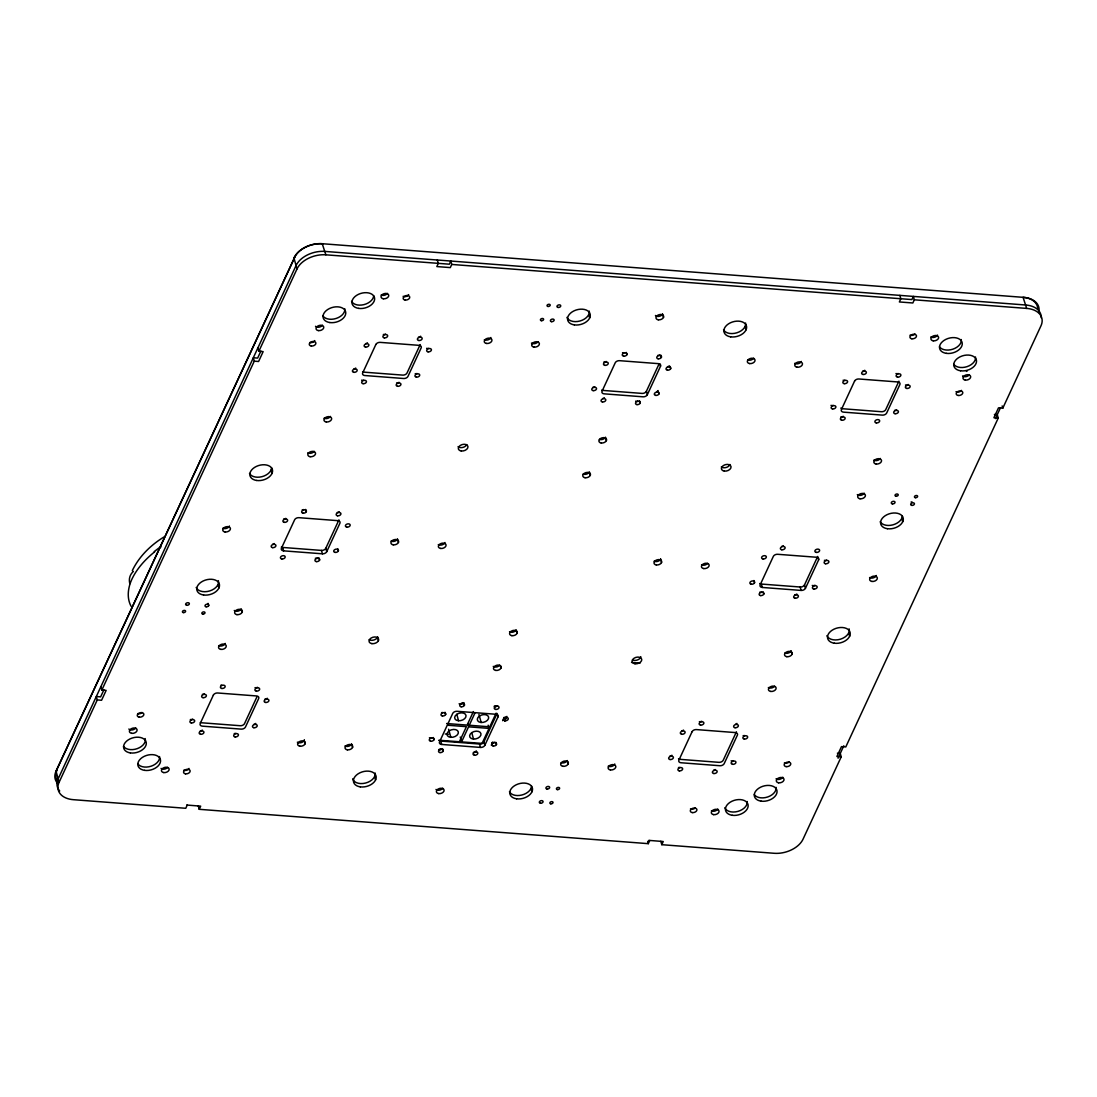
<?xml version="1.0" encoding="UTF-8"?>
<svg xmlns="http://www.w3.org/2000/svg" width="1097" height="1097" viewBox="0 0 1097 1097"><rect width="100%" height="100%" fill="white"/><g stroke="black" fill="none" stroke-linecap="round" stroke-linejoin="round"><path stroke-width="1.5" d="M57.579 783.313A23.256 15.166 -15.5 0 1 56.043 771.205L294.778 257.151A22.091 14.412 -15.5 0 1 322.216 243.712L1023.638 297.369A23.256 15.166 -15.5 0 1 1038.736 312.439M187.217 805.129L185.763 808.283L73.362 799.686A23.256 15.166 -15.5 0 1 59.115 782.243L97.263 699.927L96.317 696.526L100.636 696.856L103.9 689.807M97.263 699.927L101.582 700.256L106.148 690.383L101.843 690.054L254.271 361.16L253.325 357.759L257.644 358.088L260.908 351.04M254.271 361.16L258.59 361.489L263.157 351.616L258.851 351.287L296.999 268.957A23.256 15.166 -15.5 0 1 325.878 254.819L449.359 264.199L450.826 261.045L451.758 264.446L450.291 267.599L436.825 266.571L438.279 263.417L437.346 260.016M649.767 840.494L648.3 843.662L199.229 809.312L200.696 806.158L186.655 805.033M257.013 696.664L244.535 723.595A3.483 2.276 -15.5 0 1 240.202 725.72L201.395 722.758A3.483 2.276 -15.5 0 1 200.285 722.498M281.339 547.101A3.483 2.276 -15.5 0 0 282.642 547.444L321.448 550.42A3.483 2.276 -15.5 0 0 325.782 548.294L338.959 519.868M420.206 344.554L407.028 372.98A3.483 2.276 -15.5 0 1 402.695 375.105L363.889 372.144A3.483 2.276 -15.5 0 1 362.586 371.801M326.728 551.695L339.905 523.269A3.483 2.276 -15.5 0 0 337.766 520.65L298.946 517.674A3.483 2.276 -15.5 0 0 294.613 519.8L281.449 548.226A3.483 2.276 -15.5 0 0 283.575 550.845L322.395 553.807A3.483 2.276 -15.5 0 0 326.728 551.695L325.782 548.294M459.437 741.668L466.403 726.667L447.617 725.227M473.383 711.583L467.13 725.09L446.644 723.526M467.665 723.622L468.556 726.831L461.604 741.833L460.26 737.019M474.85 713.242L469.283 725.254L489.769 726.817M482.008 743.56L496.091 713.173M439.28 740.612A3.483 2.276 -15.5 0 0 440.747 741.051L479.567 744.027A3.483 2.276 -15.5 0 0 483.9 741.901L497.064 713.475L498.011 716.876L484.833 745.302A3.483 2.276 -15.5 0 1 480.5 747.427L441.693 744.452A3.483 2.276 -15.5 0 1 439.554 741.833L452.732 713.407A3.483 2.276 -15.5 0 1 457.065 711.295L495.871 714.257A3.483 2.276 -15.5 0 1 498.011 716.876M601.773 389.997A3.483 2.276 -15.5 0 0 603.24 390.45L642.06 393.412A3.483 2.276 -15.5 0 0 646.394 391.286L658.872 364.355M660.504 366.261A3.483 2.276 -15.5 0 0 658.378 363.642L619.558 360.68A3.483 2.276 -15.5 0 0 615.225 362.792L602.047 391.231A3.483 2.276 -15.5 0 0 604.186 393.837L643.007 396.812A3.483 2.276 -15.5 0 0 647.34 394.687L660.504 366.261L659.887 363.998M491.305 745.192L492.718 742.134M502.659 720.688L504.072 717.63M504.785 720.935L506.896 716.382M837.395 753.2L840.275 753.42L841.221 756.82L803.059 839.136A23.256 15.166 -15.5 0 1 774.18 853.288L661.779 844.69L663.246 841.522L648.766 840.371M451.758 264.446L911.895 299.577L913.362 296.423L914.308 299.81L912.841 302.978L899.362 301.949L900.829 298.782L899.883 295.381M736.43 731.781L723.252 760.207A3.483 2.276 -15.5 0 1 718.919 762.333L680.113 759.357A3.483 2.276 -15.5 0 1 678.481 758.809M759.727 583.508A3.483 2.276 -15.5 0 0 761.359 584.057L800.166 587.018A3.483 2.276 -15.5 0 0 804.499 584.907L817.676 556.467L818.623 559.868L805.445 588.294A3.483 2.276 -15.5 0 1 801.112 590.419L762.292 587.457A3.483 2.276 -15.5 0 1 760.166 584.838L773.33 556.412A3.483 2.276 -15.5 0 1 777.663 554.287L816.483 557.249A3.483 2.276 -15.5 0 1 818.623 559.868M898.923 381.166L885.745 409.592A3.483 2.276 -15.5 0 1 881.412 411.718L842.606 408.742A3.483 2.276 -15.5 0 1 840.823 408.07M838.053 758.205L843.799 745.795M995.445 418.601L1000.478 407.741M994.403 414.433L997.283 414.652L998.229 418.053L845.787 746.947L841.481 746.618L836.901 756.491L841.221 756.82M998.229 418.053L993.909 417.71L998.489 407.851L1002.795 408.18L1040.957 325.85A23.256 15.166 -15.5 0 0 1026.71 308.408L1023.048 297.314A22.091 14.412 -15.5 0 1 1037.693 308.284M132.284 570.646C139.127 556.398 150.838 544.935 164.262 536.817M294.778 257.151L56.043 771.205L59.115 782.243M154.252 551.544L159.271 547.732M914.308 299.81L1026.71 308.408M631.543 662.437L640.086 663.082M468.556 726.831L489.043 728.394L488.151 725.186M445.272 734.003L448.591 734.25M438.882 740.256L482.09 743.396M322.216 243.712L325.878 254.819M1002.164 405.917L1002.795 408.18M901.775 518.346L902.721 521.747M848.708 632.846L849.654 636.246M745.082 326.481L746.029 329.868M804.499 584.907L805.445 588.294M800.166 587.018L801.112 590.419M791.102 650.919L792.034 654.319M761.359 584.057L762.292 587.457M763.155 591.845L763.786 594.108M753.9 580.505L754.53 582.768M662.547 314.03L663.493 317.431M670.034 366.412L670.665 368.674M660.778 355.071L661.409 357.334M658.008 390.546L658.954 393.946M646.394 391.286L647.34 394.687M626.277 352.425L626.908 354.701M639.551 400.871L640.182 403.134M660.572 559.182L661.518 562.569M588.746 314.524L589.692 317.911M606.394 440.624L605.462 437.223A3.949 2.578 -15.5 0 1 599.428 439.39M589.35 471.971L590.296 475.358M660.833 841.289L661.779 844.69M647.669 841.385L648.3 843.662M567.245 760.536L568.191 763.937M516.152 629.897L517.098 633.298M500.369 665.783L501 668.046M530.989 788.428L531.935 791.828M495.83 742.285L496.461 744.561M478.936 714.408L481.172 722.484M483.9 741.901L484.833 745.302M479.567 744.027L480.5 747.427M463.784 703.04L464.415 705.316M471.779 732.631A5.814 3.785 -15.5 0 0 473.232 739.035A5.814 3.785 -15.5 0 0 480.952 733.674A5.814 3.785 -15.5 0 0 471.779 732.631L473.493 739.063M456.818 714.312A5.814 3.785 -15.5 0 0 458.272 720.729A5.814 3.785 -15.5 0 0 465.992 715.367A5.814 3.785 -15.5 0 0 456.818 714.312L458.532 720.743M397.498 539.052L398.444 542.453M445.012 712.241L445.643 714.504M448.604 729.258L450.853 737.335M440.747 741.051L441.693 744.452M442.557 748.84L443.188 751.116M433.301 737.513L433.918 739.776M296.999 268.957L293.941 257.918A23.256 15.166 -15.5 0 1 322.82 243.767M377.478 637.288L378.424 640.675M337.725 548.678L338.342 550.941M321.448 550.42L322.395 553.807M305.665 509.433L306.296 511.696M318.953 557.866L319.57 560.142M257.905 347.886L258.851 351.287M374.653 776.47L375.599 779.871M351.616 744.054L352.548 747.455M271.028 470.106L271.974 473.506M282.642 547.444L283.575 550.845M304.171 740.42L305.117 743.821M241.217 608.876L242.163 612.277M217.96 584.605L218.906 588.006M208.046 603.364L208.677 605.626M198.296 805.911L199.229 809.312M100.897 686.653L101.843 690.054M57.03 780.132A22.091 14.412 -15.5 0 1 56.893 770.437M1041.204 317.732A23.256 15.166 -15.5 0 0 1025.764 305.007L324.945 251.419A23.256 15.166 -15.5 0 0 296.053 265.556L58.168 778.843A23.256 15.166 -15.5 0 0 59.704 790.951M377.656 636.795A4.937 3.222 -15.5 0 1 374.132 639.921A4.937 3.222 -15.5 0 1 369.182 639.62M304.349 739.831A3.949 2.578 -15.5 0 1 301.483 742.532A3.949 2.578 -15.5 0 1 297.356 742.162M660.655 558.976A3.949 2.578 -15.5 0 1 657.898 561.294A3.949 2.578 -15.5 0 1 654.127 561.157M849.119 628.869A11.628 7.583 -15.5 0 1 840.425 639.194A11.628 7.583 -15.5 0 1 826.919 635.684M218.372 580.642A11.628 7.583 -15.5 0 1 209.678 590.954A11.628 7.583 -15.5 0 1 196.171 587.457M902.378 516.029A11.628 7.583 -15.5 0 1 892.67 524.915A11.628 7.583 -15.5 0 1 880.219 521.692M271.631 467.802A11.628 7.583 -15.5 0 1 261.922 476.688A11.628 7.583 -15.5 0 1 249.485 473.451M589.281 311.095A11.628 7.583 -15.5 0 1 580.052 320.982A11.628 7.583 -15.5 0 1 566.957 317.362M375.188 773.042A11.628 7.583 -15.5 0 1 365.548 783.052A11.628 7.583 -15.5 0 1 352.672 778.801M531.592 786.124A11.628 7.583 -15.5 0 1 521.884 795.01A11.628 7.583 -15.5 0 1 509.433 791.787M745.617 323.039A11.628 7.583 -15.5 0 1 736.8 332.816A11.628 7.583 -15.5 0 1 723.54 329.827M397.388 539.258A3.949 2.578 -15.5 0 1 391.053 541.04M567.149 760.742A3.949 2.578 -15.5 0 1 561.225 762.717M303.787 509.57A2.441 1.591 -15.5 0 1 302.237 509.776M317.54 557.797A2.441 1.591 -15.5 0 1 315.36 558.195M515.933 630.281A3.949 2.578 -15.5 0 1 509.515 631.762M790.992 651.124A3.949 2.578 -15.5 0 1 784.849 653.003M240.86 609.452A3.949 2.578 -15.5 0 1 234.251 610.481M662.451 314.222A3.949 2.578 -15.5 0 1 659.036 316.361A3.949 2.578 -15.5 0 1 655.444 315.483M351.506 744.246A3.949 2.578 -15.5 0 1 344.979 745.919M589.13 472.354A3.949 2.578 -15.5 0 1 583.11 474.041M499.697 665.221A3.949 2.578 -15.5 0 1 493.239 666.386M657.583 391.122A2.441 1.591 -15.5 0 1 656.609 391.752M669.293 365.85A2.441 1.591 -15.5 0 1 667.47 366.727M637.837 400.954A2.441 1.591 -15.5 0 1 635.657 401.132M624.056 352.685A2.441 1.591 -15.5 0 1 622.534 352.727M659.53 354.921A2.441 1.591 -15.5 0 1 657.679 355.428M761.606 591.845A2.441 1.591 -15.5 0 1 759.727 592.188M442.777 712.488A2.441 1.591 -15.5 0 1 441.584 712.584M431.066 737.76A2.441 1.591 -15.5 0 1 429.407 737.76M494.569 742.134A2.441 1.591 -15.5 0 1 491.936 742.546M462.934 702.601A2.441 1.591 -15.5 0 1 461.206 703.369M441.296 748.689A2.441 1.591 -15.5 0 1 439.294 749.21M640.785 656.664A4.937 3.222 -15.5 0 1 637.549 659.928A4.937 3.222 -15.5 0 1 632.503 659.873M466.787 444.6A4.937 3.222 -15.5 0 1 462.742 447.439A4.937 3.222 -15.5 0 1 458.066 446.602M729.958 464.47A4.937 3.222 -15.5 0 1 726.159 467.473A4.937 3.222 -15.5 0 1 721.346 466.897M476.317 750.938A2.441 1.591 -15.5 0 1 474.48 751.802M496.063 705.933A2.441 1.591 -15.5 0 1 494.39 705.933M506.293 716.862A2.441 1.591 -15.5 0 1 504.113 717.369M815.03 585.222A2.441 1.591 -15.5 0 1 812.26 585.441M826.589 560.032A2.441 1.591 -15.5 0 1 824.409 560.306M783.272 545.799A2.441 1.591 -15.5 0 1 781.64 546.388M796.806 594.039A2.441 1.591 -15.5 0 1 794.735 594.835M604.31 397.676A2.441 1.591 -15.5 0 1 602.829 398.485M594.684 386.651A2.441 1.591 -15.5 0 1 592.874 387.255M606.243 361.475A2.441 1.591 -15.5 0 1 603.912 361.941M202.342 730.095A2.441 1.591 -15.5 0 1 200.271 730.904M235.814 733.317A2.441 1.591 -15.5 0 1 234.264 733.523M221.676 685.077A2.441 1.591 -15.5 0 1 220.991 685.09M257.521 687.312A2.441 1.591 -15.5 0 1 255.025 687.627M267.325 698.268A2.441 1.591 -15.5 0 1 264.925 699.077M255.738 723.43A2.441 1.591 -15.5 0 1 253.901 724.308M192.688 719.042A2.441 1.591 -15.5 0 1 190.343 719.522M204.248 693.866A2.441 1.591 -15.5 0 1 202.383 694.291M733.139 760.797A2.441 1.591 -15.5 0 1 731.151 760.797M744.849 735.525A2.441 1.591 -15.5 0 1 743.149 735.621M671.913 755.257A2.441 1.591 -15.5 0 1 669.732 756.162M683.513 730.095A2.441 1.591 -15.5 0 1 681.786 730.863M701.737 721.278A2.441 1.591 -15.5 0 1 699.392 721.648M736.91 723.43A2.441 1.591 -15.5 0 1 735.593 724.185M715.299 769.546A2.441 1.591 -15.5 0 1 713.667 770.135M679.852 767.352A2.441 1.591 -15.5 0 1 678.481 767.489M898.251 373.515A2.441 1.591 -15.5 0 1 895.961 373.529M864.779 370.292A2.441 1.591 -15.5 0 1 862.708 371.088M843.291 416.284A2.441 1.591 -15.5 0 1 840.823 416.86M833.267 405.342A2.441 1.591 -15.5 0 1 830.978 405.355M844.8 380.124A2.441 1.591 -15.5 0 1 843.113 380.22M908.289 384.471A2.441 1.591 -15.5 0 1 905.505 384.965M896.564 409.73A2.441 1.591 -15.5 0 1 894.59 410.347M189.041 768.421A3.373 2.194 -15.5 0 1 183.72 770.19M695.21 807.968A3.373 2.194 -15.5 0 1 690.466 808.942M789.223 761.853A3.373 2.194 -15.5 0 1 784.341 762.977M961.493 390.381A3.373 2.194 -15.5 0 1 956.022 391.643M914.953 334.009A3.373 2.194 -15.5 0 1 910.057 335.147M408.633 294.613A3.373 2.194 -15.5 0 1 403.134 296.3M167.663 767.379A3.949 2.578 -15.5 0 1 161.053 768.407M442.735 788.222A3.949 2.578 -15.5 0 1 439.444 790.155A3.949 2.578 -15.5 0 1 435.989 789.442M717.795 809.051A3.949 2.578 -15.5 0 1 711.446 810.834M864.189 493.184A3.949 2.578 -15.5 0 1 860.912 495.296A3.949 2.578 -15.5 0 1 857.319 494.596M774.633 686.242A3.949 2.578 -15.5 0 1 768.353 687.531M225.2 643.418A3.949 2.578 -15.5 0 1 222.43 645.735A3.949 2.578 -15.5 0 1 218.673 645.598M314.195 451.333A3.949 2.578 -15.5 0 1 307.777 452.8M782.792 777.225A3.949 2.578 -15.5 0 1 779.652 779.309A3.949 2.578 -15.5 0 1 776.073 778.774M876.297 575.472A3.949 2.578 -15.5 0 1 873.39 577.831A3.949 2.578 -15.5 0 1 869.578 577.529M969.323 374.694A3.949 2.578 -15.5 0 1 966.018 376.628A3.949 2.578 -15.5 0 1 962.576 375.901M966.43 371.335A3.949 2.578 -15.5 0 1 966.978 371.335M538.037 341.702A3.949 2.578 -15.5 0 1 531.455 343.059M801.345 361.434A3.949 2.578 -15.5 0 1 798.383 363.642A3.949 2.578 -15.5 0 1 794.708 363.299M707.661 563.378A3.949 2.578 -15.5 0 1 701.559 564.79M614.773 763.978A3.949 2.578 -15.5 0 1 612.003 766.282A3.949 2.578 -15.5 0 1 608.245 766.145M445.012 542.494A3.949 2.578 -15.5 0 1 442.118 544.839A3.949 2.578 -15.5 0 1 438.293 544.551M937.482 335.051A3.949 2.578 -15.5 0 1 934.534 337.259A3.949 2.578 -15.5 0 1 930.846 336.916M387.392 293.393A3.949 2.578 -15.5 0 1 381.166 294.983M330.416 416.394A3.949 2.578 -15.5 0 1 324.068 418.176M880.288 458.436A3.949 2.578 -15.5 0 1 873.761 460.109M912.032 501.878A1.92 1.248 -15.5 0 1 911.086 502.001M274.209 543.55A2.441 1.591 -15.5 0 1 272.605 544.222M339.192 511.723A2.441 1.591 -15.5 0 1 337.245 512.422M285.782 518.374A2.441 1.591 -15.5 0 1 283.629 518.991M367.413 342.771A2.441 1.591 -15.5 0 1 365.918 343.567M355.702 368.043A2.441 1.591 -15.5 0 1 353.865 368.907M428.625 348.298A2.441 1.591 -15.5 0 1 426.637 348.311M417.079 373.515A2.441 1.591 -15.5 0 1 415.228 373.666M399.075 382.318A2.441 1.591 -15.5 0 1 396.607 382.894M363.642 380.124A2.441 1.591 -15.5 0 1 361.653 380.138M385.513 334.05A2.441 1.591 -15.5 0 1 383.333 334.448M420.686 336.217A2.441 1.591 -15.5 0 1 418.492 337.122M314.77 340.577A3.373 2.194 -15.5 0 1 309.82 342.497M142.171 712.529A3.373 2.194 -15.5 0 1 137.619 713.585M322.408 325.219A3.949 2.578 -15.5 0 1 318.966 327.18A3.949 2.578 -15.5 0 1 315.511 326.289M229.383 525.998A3.949 2.578 -15.5 0 1 226.613 528.315A3.949 2.578 -15.5 0 1 222.856 528.178M135.754 727.955A3.949 2.578 -15.5 0 1 132.312 729.916A3.949 2.578 -15.5 0 1 128.87 729.025M490.908 337.492A3.949 2.578 -15.5 0 1 488.138 339.809A3.949 2.578 -15.5 0 1 484.367 339.672M753.68 358.198A3.949 2.578 -15.5 0 1 747.66 359.898M975.507 356.978A11.628 7.583 -15.5 0 1 967.088 366.631A11.628 7.583 -15.5 0 1 953.718 364.245M344.76 308.737A11.628 7.583 -15.5 0 1 336.34 318.391A11.628 7.583 -15.5 0 1 322.971 316.005M776.045 787.344A11.628 7.583 -15.5 0 1 767.626 796.998A11.628 7.583 -15.5 0 1 754.256 794.612M145.188 738.569A11.628 7.583 -15.5 0 1 137.29 748.62A11.628 7.583 -15.5 0 1 123.522 746.371M961.26 339.535A11.628 7.583 -15.5 0 1 952.84 349.189A11.628 7.583 -15.5 0 1 939.471 346.803M747.167 801.496A11.628 7.583 -15.5 0 1 737.938 811.382A11.628 7.583 -15.5 0 1 724.829 807.762M159.545 756.56A11.628 7.583 -15.5 0 1 151.125 766.2A11.628 7.583 -15.5 0 1 137.756 763.814M373.707 295.724A11.628 7.583 -15.5 0 1 364.012 304.609A11.628 7.583 -15.5 0 1 351.561 301.373M463.825 702.711A3.373 2.194 -15.5 0 1 459.095 703.794M442.434 748.661A3.373 2.194 -15.5 0 1 438.69 749.799M476.592 751.568A3.373 2.194 -15.5 0 1 473.424 752.473M497.627 705.906A3.373 2.194 -15.5 0 1 494.199 706.605M129.857 583.727A23.256 16.194 18 0 1 133.381 571.414M131.05 606.202A66.821 38.806 -29.1 0 1 130.09 583.7A66.821 38.23 -28.6 0 1 154.677 551.818M159.709 547.828A68.823 38.189 -28.8 0 1 160.957 546.95M213.367 695.1L200.203 723.54A3.483 2.276 -15.5 0 0 202.328 726.145L241.148 729.121A3.483 2.276 -15.5 0 0 245.481 726.996L258.659 698.57A3.483 2.276 -15.5 0 0 256.52 695.951L217.7 692.989A3.483 2.276 -15.5 0 0 213.367 695.1M375.86 344.485L362.696 372.925A3.483 2.276 -15.5 0 0 364.821 375.531L403.641 378.506A3.483 2.276 -15.5 0 0 407.974 376.381L421.152 347.955A3.483 2.276 -15.5 0 0 419.013 345.336L380.193 342.374A3.483 2.276 -15.5 0 0 375.86 344.485M692.084 731.713L678.906 760.139A3.483 2.276 -15.5 0 0 681.045 762.758L719.865 765.733A3.483 2.276 -15.5 0 0 724.198 763.608L737.376 735.182A3.483 2.276 -15.5 0 0 735.237 732.563L696.417 729.587A3.483 2.276 -15.5 0 0 692.084 731.713M854.577 381.098L841.413 409.524A3.483 2.276 -15.5 0 0 843.538 412.143L882.358 415.119A3.483 2.276 -15.5 0 0 886.691 412.993L899.869 384.567A3.483 2.276 -15.5 0 0 897.73 381.948L858.91 378.986A3.483 2.276 -15.5 0 0 854.577 381.098M371.897 643.637A4.937 3.222 -15.5 0 0 378.657 639.222A4.937 3.222 -15.5 0 0 370.978 638.125A4.937 3.222 -15.5 0 0 371.897 643.637M439.966 752.569A2.441 1.591 -15.5 0 0 443.298 750.389A2.441 1.591 -15.5 0 0 439.499 749.841A2.441 1.591 -15.5 0 0 439.966 752.569M461.193 706.77A2.441 1.591 -15.5 0 0 464.525 704.589A2.441 1.591 -15.5 0 0 460.726 704.041A2.441 1.591 -15.5 0 0 461.193 706.77M493.239 746.015A2.441 1.591 -15.5 0 0 496.571 743.835A2.441 1.591 -15.5 0 0 492.772 743.286A2.441 1.591 -15.5 0 0 493.239 746.015M430.696 741.243A2.441 1.591 -15.5 0 0 434.042 739.049A2.441 1.591 -15.5 0 0 430.243 738.514A2.441 1.591 -15.5 0 0 430.696 741.243M442.406 715.971A2.441 1.591 -15.5 0 0 445.752 713.777A2.441 1.591 -15.5 0 0 441.954 713.242A2.441 1.591 -15.5 0 0 442.406 715.971M751.308 584.235A2.441 1.591 -15.5 0 0 754.64 582.054A2.441 1.591 -15.5 0 0 750.842 581.506A2.441 1.591 -15.5 0 0 751.308 584.235M760.564 595.575A2.441 1.591 -15.5 0 0 763.896 593.395A2.441 1.591 -15.5 0 0 760.111 592.846A2.441 1.591 -15.5 0 0 760.564 595.575M658.186 358.801A2.441 1.591 -15.5 0 0 661.518 356.621A2.441 1.591 -15.5 0 0 657.72 356.072A2.441 1.591 -15.5 0 0 658.186 358.801M623.686 356.155A2.441 1.591 -15.5 0 0 627.018 353.974A2.441 1.591 -15.5 0 0 623.219 353.426A2.441 1.591 -15.5 0 0 623.686 356.155M636.959 404.601A2.441 1.591 -15.5 0 0 640.291 402.421A2.441 1.591 -15.5 0 0 636.493 401.872A2.441 1.591 -15.5 0 0 636.959 404.601M667.442 370.142A2.441 1.591 -15.5 0 0 670.774 367.948A2.441 1.591 -15.5 0 0 666.99 367.413A2.441 1.591 -15.5 0 0 667.442 370.142M655.732 395.4A2.441 1.591 -15.5 0 0 659.064 393.22A2.441 1.591 -15.5 0 0 655.279 392.671A2.441 1.591 -15.5 0 0 655.732 395.4M495.775 670.418A3.949 2.578 -15.5 0 0 501.178 666.88A3.949 2.578 -15.5 0 0 495.035 666.002A3.949 2.578 -15.5 0 0 495.775 670.418M585.071 477.73A3.949 2.578 -15.5 0 0 590.474 474.192A3.949 2.578 -15.5 0 0 584.331 473.314A3.949 2.578 -15.5 0 0 585.071 477.73M347.338 749.827A3.949 2.578 -15.5 0 0 352.74 746.289A3.949 2.578 -15.5 0 0 346.597 745.398A3.949 2.578 -15.5 0 0 347.338 749.827M658.269 319.803A3.949 2.578 -15.5 0 0 663.671 316.265A3.949 2.578 -15.5 0 0 657.528 315.388A3.949 2.578 -15.5 0 0 658.269 319.803M236.938 614.635A3.949 2.578 -15.5 0 0 242.341 611.111A3.949 2.578 -15.5 0 0 236.198 610.22A3.949 2.578 -15.5 0 0 236.938 614.635M601.183 442.982A3.949 2.578 -15.5 0 0 606.586 439.444A3.949 2.578 -15.5 0 0 600.443 438.567A3.949 2.578 -15.5 0 0 601.183 442.982M786.823 656.692A3.949 2.578 -15.5 0 0 792.212 653.154A3.949 2.578 -15.5 0 0 786.083 652.276A3.949 2.578 -15.5 0 0 786.823 656.692M511.888 635.67A3.949 2.578 -15.5 0 0 517.277 632.133A3.949 2.578 -15.5 0 0 511.133 631.255A3.949 2.578 -15.5 0 0 511.888 635.67M206.154 606.778A1.92 1.248 -15.5 0 0 208.773 605.05A1.92 1.248 -15.5 0 0 205.783 604.625A1.92 1.248 -15.5 0 0 206.154 606.778M335.12 552.408A2.441 1.591 -15.5 0 0 338.466 550.228A2.441 1.591 -15.5 0 0 334.667 549.679A2.441 1.591 -15.5 0 0 335.12 552.408M316.347 561.595A2.441 1.591 -15.5 0 0 319.693 559.415A2.441 1.591 -15.5 0 0 315.895 558.88A2.441 1.591 -15.5 0 0 316.347 561.595M303.074 513.163A2.441 1.591 -15.5 0 0 306.406 510.983A2.441 1.591 -15.5 0 0 302.621 510.434A2.441 1.591 -15.5 0 0 303.074 513.163M562.967 766.309A3.949 2.578 -15.5 0 0 568.369 762.772A3.949 2.578 -15.5 0 0 562.226 761.894A3.949 2.578 -15.5 0 0 562.967 766.309M299.892 746.193A3.949 2.578 -15.5 0 0 305.295 742.655A3.949 2.578 -15.5 0 0 299.152 741.778A3.949 2.578 -15.5 0 0 299.892 746.193M393.22 544.825A3.949 2.578 -15.5 0 0 398.622 541.287A3.949 2.578 -15.5 0 0 392.479 540.41A3.949 2.578 -15.5 0 0 393.22 544.825M656.294 564.941A3.949 2.578 -15.5 0 0 661.697 561.403A3.949 2.578 -15.5 0 0 655.553 560.526A3.949 2.578 -15.5 0 0 656.294 564.941M834.31 643.212A11.628 7.583 -15.5 0 0 850.189 632.818A11.628 7.583 -15.5 0 0 832.116 630.227A11.628 7.583 -15.5 0 0 834.31 643.212M203.562 594.985A11.628 7.583 -15.5 0 0 219.441 584.578A11.628 7.583 -15.5 0 0 201.382 581.986A11.628 7.583 -15.5 0 0 203.562 594.985M887.377 528.713A11.628 7.583 -15.5 0 0 903.256 518.305A11.628 7.583 -15.5 0 0 885.183 515.727A11.628 7.583 -15.5 0 0 887.377 528.713M256.629 480.472A11.628 7.583 -15.5 0 0 272.509 470.078A11.628 7.583 -15.5 0 0 254.449 467.487A11.628 7.583 -15.5 0 0 256.629 480.472M574.348 324.89A11.628 7.583 -15.5 0 0 590.227 314.482A11.628 7.583 -15.5 0 0 572.154 311.905A11.628 7.583 -15.5 0 0 574.348 324.89M360.255 786.851A11.628 7.583 -15.5 0 0 376.134 776.443A11.628 7.583 -15.5 0 0 358.061 773.851A11.628 7.583 -15.5 0 0 360.255 786.851M516.591 798.808A11.628 7.583 -15.5 0 0 532.47 788.4A11.628 7.583 -15.5 0 0 514.397 785.809A11.628 7.583 -15.5 0 0 516.591 798.808M730.684 336.848A11.628 7.583 -15.5 0 0 746.563 326.44A11.628 7.583 -15.5 0 0 728.504 323.862A11.628 7.583 -15.5 0 0 730.684 336.848M634.985 663.767A4.937 3.222 -15.5 0 0 641.731 659.338A4.937 3.222 -15.5 0 0 634.052 658.241A4.937 3.222 -15.5 0 0 634.985 663.767M461.206 450.963A4.937 3.222 -15.5 0 0 467.953 446.548A4.937 3.222 -15.5 0 0 460.274 445.437A4.937 3.222 -15.5 0 0 461.206 450.963M724.281 471.079A4.937 3.222 -15.5 0 0 731.027 466.664A4.937 3.222 -15.5 0 0 723.348 465.567A4.937 3.222 -15.5 0 0 724.281 471.079M474.466 755.216A2.441 1.591 -15.5 0 0 477.798 753.022A2.441 1.591 -15.5 0 0 474 752.487A2.441 1.591 -15.5 0 0 474.466 755.216M495.693 709.416A2.441 1.591 -15.5 0 0 499.025 707.222A2.441 1.591 -15.5 0 0 495.227 706.687A2.441 1.591 -15.5 0 0 495.693 709.416M504.949 720.756A2.441 1.591 -15.5 0 0 508.281 718.562A2.441 1.591 -15.5 0 0 504.483 718.028A2.441 1.591 -15.5 0 0 504.949 720.756M813.837 589.02A2.441 1.591 -15.5 0 0 817.183 586.826A2.441 1.591 -15.5 0 0 813.384 586.292A2.441 1.591 -15.5 0 0 813.837 589.02M825.547 563.748A2.441 1.591 -15.5 0 0 828.893 561.568A2.441 1.591 -15.5 0 0 825.095 561.02A2.441 1.591 -15.5 0 0 825.547 563.748M763.018 558.963A2.441 1.591 -15.5 0 0 766.35 556.782A2.441 1.591 -15.5 0 0 762.566 556.234A2.441 1.591 -15.5 0 0 763.018 558.963M781.791 549.775A2.441 1.591 -15.5 0 0 785.123 547.581A2.441 1.591 -15.5 0 0 781.338 547.046A2.441 1.591 -15.5 0 0 781.791 549.775M816.291 552.408A2.441 1.591 -15.5 0 0 819.624 550.228A2.441 1.591 -15.5 0 0 815.839 549.679A2.441 1.591 -15.5 0 0 816.291 552.408M795.064 598.208A2.441 1.591 -15.5 0 0 798.397 596.028A2.441 1.591 -15.5 0 0 794.612 595.479A2.441 1.591 -15.5 0 0 795.064 598.208M602.459 401.955A2.441 1.591 -15.5 0 0 605.791 399.774A2.441 1.591 -15.5 0 0 601.992 399.239A2.441 1.591 -15.5 0 0 602.459 401.955M593.203 390.628A2.441 1.591 -15.5 0 0 596.535 388.434A2.441 1.591 -15.5 0 0 592.737 387.899A2.441 1.591 -15.5 0 0 593.203 390.628M604.913 365.356A2.441 1.591 -15.5 0 0 608.245 363.176A2.441 1.591 -15.5 0 0 604.447 362.627A2.441 1.591 -15.5 0 0 604.913 365.356M200.6 734.277A2.441 1.591 -15.5 0 0 203.932 732.083A2.441 1.591 -15.5 0 0 200.148 731.548A2.441 1.591 -15.5 0 0 200.6 734.277M235.101 736.91A2.441 1.591 -15.5 0 0 238.433 734.729A2.441 1.591 -15.5 0 0 234.648 734.181A2.441 1.591 -15.5 0 0 235.101 736.91M221.827 688.463A2.441 1.591 -15.5 0 0 225.159 686.283A2.441 1.591 -15.5 0 0 221.375 685.735A2.441 1.591 -15.5 0 0 221.827 688.463M256.328 691.11A2.441 1.591 -15.5 0 0 259.66 688.93A2.441 1.591 -15.5 0 0 255.875 688.381A2.441 1.591 -15.5 0 0 256.328 691.11M265.584 702.45A2.441 1.591 -15.5 0 0 268.93 700.256A2.441 1.591 -15.5 0 0 265.131 699.721A2.441 1.591 -15.5 0 0 265.584 702.45M253.873 727.709A2.441 1.591 -15.5 0 0 257.219 725.528A2.441 1.591 -15.5 0 0 253.421 724.994A2.441 1.591 -15.5 0 0 253.873 727.709M191.344 722.937A2.441 1.591 -15.5 0 0 194.676 720.743A2.441 1.591 -15.5 0 0 190.878 720.208A2.441 1.591 -15.5 0 0 191.344 722.937M203.055 697.665A2.441 1.591 -15.5 0 0 206.387 695.484A2.441 1.591 -15.5 0 0 202.602 694.936A2.441 1.591 -15.5 0 0 203.055 697.665M732.59 764.321A2.441 1.591 -15.5 0 0 735.936 762.141A2.441 1.591 -15.5 0 0 732.138 761.592A2.441 1.591 -15.5 0 0 732.59 764.321M744.301 739.049A2.441 1.591 -15.5 0 0 747.647 736.869A2.441 1.591 -15.5 0 0 743.848 736.32A2.441 1.591 -15.5 0 0 744.301 739.049M670.061 759.535A2.441 1.591 -15.5 0 0 673.393 757.355A2.441 1.591 -15.5 0 0 669.595 756.82A2.441 1.591 -15.5 0 0 670.061 759.535M681.772 734.277A2.441 1.591 -15.5 0 0 685.104 732.083A2.441 1.591 -15.5 0 0 681.306 731.548A2.441 1.591 -15.5 0 0 681.772 734.277M700.544 725.076A2.441 1.591 -15.5 0 0 703.876 722.896A2.441 1.591 -15.5 0 0 700.092 722.347A2.441 1.591 -15.5 0 0 700.544 725.076M735.045 727.722A2.441 1.591 -15.5 0 0 738.377 725.528A2.441 1.591 -15.5 0 0 734.592 724.994A2.441 1.591 -15.5 0 0 735.045 727.722M713.818 773.522A2.441 1.591 -15.5 0 0 717.15 771.328A2.441 1.591 -15.5 0 0 713.365 770.793A2.441 1.591 -15.5 0 0 713.818 773.522M679.317 770.876A2.441 1.591 -15.5 0 0 682.649 768.695A2.441 1.591 -15.5 0 0 678.865 768.147A2.441 1.591 -15.5 0 0 679.317 770.876M897.538 377.107A2.441 1.591 -15.5 0 0 900.884 374.913A2.441 1.591 -15.5 0 0 897.085 374.379A2.441 1.591 -15.5 0 0 897.538 377.107M863.037 374.461A2.441 1.591 -15.5 0 0 866.369 372.281A2.441 1.591 -15.5 0 0 862.585 371.732A2.441 1.591 -15.5 0 0 863.037 374.461M876.311 422.907A2.441 1.591 -15.5 0 0 879.657 420.713A2.441 1.591 -15.5 0 0 875.859 420.178A2.441 1.591 -15.5 0 0 876.311 422.907M841.81 420.261A2.441 1.591 -15.5 0 0 845.143 418.08A2.441 1.591 -15.5 0 0 841.358 417.532A2.441 1.591 -15.5 0 0 841.81 420.261M832.554 408.934A2.441 1.591 -15.5 0 0 835.887 406.74A2.441 1.591 -15.5 0 0 832.102 406.205A2.441 1.591 -15.5 0 0 832.554 408.934M844.265 383.662A2.441 1.591 -15.5 0 0 847.597 381.468A2.441 1.591 -15.5 0 0 843.812 380.933A2.441 1.591 -15.5 0 0 844.265 383.662M906.808 388.448A2.441 1.591 -15.5 0 0 910.14 386.254A2.441 1.591 -15.5 0 0 906.341 385.719A2.441 1.591 -15.5 0 0 906.808 388.448M895.097 413.706A2.441 1.591 -15.5 0 0 898.429 411.526A2.441 1.591 -15.5 0 0 894.631 410.977A2.441 1.591 -15.5 0 0 895.097 413.706M185.544 773.838A3.373 2.194 -15.5 0 0 190.138 770.821A3.373 2.194 -15.5 0 0 184.899 770.067A3.373 2.194 -15.5 0 0 185.544 773.838M692.289 812.589A3.373 2.194 -15.5 0 0 696.897 809.572A3.373 2.194 -15.5 0 0 691.659 808.818A3.373 2.194 -15.5 0 0 692.289 812.589M786.165 766.625A3.373 2.194 -15.5 0 0 790.759 763.608A3.373 2.194 -15.5 0 0 785.521 762.854A3.373 2.194 -15.5 0 0 786.165 766.625M958.175 395.469A3.373 2.194 -15.5 0 0 962.782 392.452A3.373 2.194 -15.5 0 0 957.53 391.711A3.373 2.194 -15.5 0 0 958.175 395.469M911.881 338.781A3.373 2.194 -15.5 0 0 916.475 335.764A3.373 2.194 -15.5 0 0 911.237 335.024A3.373 2.194 -15.5 0 0 911.881 338.781M405.122 300.03A3.373 2.194 -15.5 0 0 409.73 297.013A3.373 2.194 -15.5 0 0 404.491 296.272A3.373 2.194 -15.5 0 0 405.122 300.03M163.741 772.576A3.949 2.578 -15.5 0 0 169.144 769.038A3.949 2.578 -15.5 0 0 163 768.161A3.949 2.578 -15.5 0 0 163.741 772.576M438.69 793.597A3.949 2.578 -15.5 0 0 444.079 790.059A3.949 2.578 -15.5 0 0 437.936 789.182A3.949 2.578 -15.5 0 0 438.69 793.597M713.626 814.632A3.949 2.578 -15.5 0 0 719.029 811.094A3.949 2.578 -15.5 0 0 712.885 810.217A3.949 2.578 -15.5 0 0 713.626 814.632M860.021 498.765A3.949 2.578 -15.5 0 0 865.41 495.227A3.949 2.578 -15.5 0 0 859.266 494.336A3.949 2.578 -15.5 0 0 860.021 498.765M770.711 691.439A3.949 2.578 -15.5 0 0 776.114 687.901A3.949 2.578 -15.5 0 0 769.971 687.024A3.949 2.578 -15.5 0 0 770.711 691.439M220.84 649.383A3.949 2.578 -15.5 0 0 226.243 645.845A3.949 2.578 -15.5 0 0 220.099 644.967A3.949 2.578 -15.5 0 0 220.84 649.383M310.136 456.709A3.949 2.578 -15.5 0 0 315.538 453.171A3.949 2.578 -15.5 0 0 309.395 452.293A3.949 2.578 -15.5 0 0 310.136 456.709M778.609 782.805A3.949 2.578 -15.5 0 0 784.012 779.268A3.949 2.578 -15.5 0 0 777.869 778.39A3.949 2.578 -15.5 0 0 778.609 782.805M871.937 581.437A3.949 2.578 -15.5 0 0 877.339 577.9A3.949 2.578 -15.5 0 0 871.196 577.022A3.949 2.578 -15.5 0 0 871.937 581.437M965.264 380.069A3.949 2.578 -15.5 0 0 970.667 376.532A3.949 2.578 -15.5 0 0 964.524 375.654A3.949 2.578 -15.5 0 0 965.264 380.069M533.992 347.091A3.949 2.578 -15.5 0 0 539.381 343.553A3.949 2.578 -15.5 0 0 533.238 342.675A3.949 2.578 -15.5 0 0 533.992 347.091M797.066 367.207A3.949 2.578 -15.5 0 0 802.469 363.669A3.949 2.578 -15.5 0 0 796.326 362.792A3.949 2.578 -15.5 0 0 797.066 367.207M703.739 568.575A3.949 2.578 -15.5 0 0 709.142 565.037A3.949 2.578 -15.5 0 0 702.999 564.16A3.949 2.578 -15.5 0 0 703.739 568.575M610.412 769.943A3.949 2.578 -15.5 0 0 615.815 766.405A3.949 2.578 -15.5 0 0 609.671 765.528A3.949 2.578 -15.5 0 0 610.412 769.943M440.665 548.459A3.949 2.578 -15.5 0 0 446.054 544.921A3.949 2.578 -15.5 0 0 439.911 544.043A3.949 2.578 -15.5 0 0 440.665 548.459M933.218 340.824A3.949 2.578 -15.5 0 0 938.607 337.286A3.949 2.578 -15.5 0 0 932.464 336.409A3.949 2.578 -15.5 0 0 933.218 340.824M383.333 298.768A3.949 2.578 -15.5 0 0 388.736 295.23A3.949 2.578 -15.5 0 0 382.592 294.353A3.949 2.578 -15.5 0 0 383.333 298.768M326.248 421.961A3.949 2.578 -15.5 0 0 331.637 418.423A3.949 2.578 -15.5 0 0 325.494 417.546A3.949 2.578 -15.5 0 0 326.248 421.961M876.119 464.017A3.949 2.578 -15.5 0 0 881.522 460.479A3.949 2.578 -15.5 0 0 875.379 459.602A3.949 2.578 -15.5 0 0 876.119 464.017M896.002 496.201A1.632 1.056 -15.5 0 0 898.224 494.747A1.632 1.056 -15.5 0 0 895.687 494.377A1.632 1.056 -15.5 0 0 896.002 496.201M915.405 497.681A1.632 1.056 -15.5 0 0 917.627 496.228A1.632 1.056 -15.5 0 0 915.104 495.871A1.632 1.056 -15.5 0 0 915.405 497.681M541.397 320.681A1.632 1.056 -15.5 0 0 543.618 319.227A1.632 1.056 -15.5 0 0 541.082 318.857A1.632 1.056 -15.5 0 0 541.397 320.681M547.979 306.461A1.632 1.056 -15.5 0 0 550.2 305.007A1.632 1.056 -15.5 0 0 547.677 304.651A1.632 1.056 -15.5 0 0 547.979 306.461M202.78 614.073A1.632 1.056 -15.5 0 0 205.002 612.62A1.632 1.056 -15.5 0 0 202.479 612.263A1.632 1.056 -15.5 0 0 202.78 614.073M183.377 612.592A1.632 1.056 -15.5 0 0 185.599 611.139A1.632 1.056 -15.5 0 0 183.076 610.782A1.632 1.056 -15.5 0 0 183.377 612.592M892.409 503.893A1.92 1.248 -15.5 0 0 895.029 502.179A1.92 1.248 -15.5 0 0 892.053 501.754A1.92 1.248 -15.5 0 0 892.409 503.893M911.813 505.388A1.92 1.248 -15.5 0 0 914.432 503.66A1.92 1.248 -15.5 0 0 911.456 503.235A1.92 1.248 -15.5 0 0 911.813 505.388M551.517 321.654A1.92 1.248 -15.5 0 0 554.136 319.94A1.92 1.248 -15.5 0 0 551.16 319.515A1.92 1.248 -15.5 0 0 551.517 321.654M558.112 307.448A1.92 1.248 -15.5 0 0 560.732 305.72A1.92 1.248 -15.5 0 0 557.742 305.295A1.92 1.248 -15.5 0 0 558.112 307.448M186.737 605.283A1.92 1.248 -15.5 0 0 189.356 603.569A1.92 1.248 -15.5 0 0 186.38 603.144A1.92 1.248 -15.5 0 0 186.737 605.283M272.591 547.622A2.441 1.591 -15.5 0 0 275.923 545.442A2.441 1.591 -15.5 0 0 272.138 544.894A2.441 1.591 -15.5 0 0 272.591 547.622M346.844 527.136A2.441 1.591 -15.5 0 0 350.176 524.956A2.441 1.591 -15.5 0 0 346.378 524.407A2.441 1.591 -15.5 0 0 346.844 527.136M281.847 558.963A2.441 1.591 -15.5 0 0 285.179 556.782A2.441 1.591 -15.5 0 0 281.394 556.234A2.441 1.591 -15.5 0 0 281.847 558.963M337.574 515.796A2.441 1.591 -15.5 0 0 340.92 513.615A2.441 1.591 -15.5 0 0 337.122 513.067A2.441 1.591 -15.5 0 0 337.574 515.796M284.301 522.35A2.441 1.591 -15.5 0 0 287.633 520.17A2.441 1.591 -15.5 0 0 283.849 519.635A2.441 1.591 -15.5 0 0 284.301 522.35M365.548 347.05A2.441 1.591 -15.5 0 0 368.88 344.869A2.441 1.591 -15.5 0 0 365.095 344.321A2.441 1.591 -15.5 0 0 365.548 347.05M353.837 372.322A2.441 1.591 -15.5 0 0 357.169 370.128A2.441 1.591 -15.5 0 0 353.385 369.593A2.441 1.591 -15.5 0 0 353.837 372.322M428.091 351.835A2.441 1.591 -15.5 0 0 431.423 349.641A2.441 1.591 -15.5 0 0 427.624 349.107A2.441 1.591 -15.5 0 0 428.091 351.835M416.38 377.107A2.441 1.591 -15.5 0 0 419.712 374.913A2.441 1.591 -15.5 0 0 415.914 374.379A2.441 1.591 -15.5 0 0 416.38 377.107M397.594 386.295A2.441 1.591 -15.5 0 0 400.94 384.115A2.441 1.591 -15.5 0 0 397.141 383.566A2.441 1.591 -15.5 0 0 397.594 386.295M363.093 383.662A2.441 1.591 -15.5 0 0 366.439 381.468A2.441 1.591 -15.5 0 0 362.641 380.933A2.441 1.591 -15.5 0 0 363.093 383.662M384.32 337.862A2.441 1.591 -15.5 0 0 387.666 335.668A2.441 1.591 -15.5 0 0 383.868 335.134A2.441 1.591 -15.5 0 0 384.32 337.862M418.821 340.495A2.441 1.591 -15.5 0 0 422.167 338.315A2.441 1.591 -15.5 0 0 418.368 337.766A2.441 1.591 -15.5 0 0 418.821 340.495M311.26 346.008A3.373 2.194 -15.5 0 0 315.867 342.991A3.373 2.194 -15.5 0 0 310.616 342.237A3.373 2.194 -15.5 0 0 311.26 346.008M139.25 717.15A3.373 2.194 -15.5 0 0 143.844 714.133A3.373 2.194 -15.5 0 0 138.606 713.379A3.373 2.194 -15.5 0 0 139.25 717.15M318.349 330.595A3.949 2.578 -15.5 0 0 323.752 327.057A3.949 2.578 -15.5 0 0 317.609 326.179A3.949 2.578 -15.5 0 0 318.349 330.595M225.022 531.963A3.949 2.578 -15.5 0 0 230.425 528.425A3.949 2.578 -15.5 0 0 224.282 527.547A3.949 2.578 -15.5 0 0 225.022 531.963M131.695 733.331A3.949 2.578 -15.5 0 0 137.098 729.793A3.949 2.578 -15.5 0 0 130.954 728.915A3.949 2.578 -15.5 0 0 131.695 733.331M486.547 343.457A3.949 2.578 -15.5 0 0 491.95 339.919A3.949 2.578 -15.5 0 0 485.806 339.042A3.949 2.578 -15.5 0 0 486.547 343.457M749.621 363.573A3.949 2.578 -15.5 0 0 755.024 360.049A3.949 2.578 -15.5 0 0 748.881 359.158A3.949 2.578 -15.5 0 0 749.621 363.573M557.399 789.607A1.632 1.056 -15.5 0 0 559.621 788.153A1.632 1.056 -15.5 0 0 557.084 787.783A1.632 1.056 -15.5 0 0 557.399 789.607M550.804 803.813A1.632 1.056 -15.5 0 0 553.025 802.36A1.632 1.056 -15.5 0 0 550.502 802.003A1.632 1.056 -15.5 0 0 550.804 803.813M547.033 789.017A1.92 1.248 -15.5 0 0 549.652 787.303A1.92 1.248 -15.5 0 0 546.676 786.878A1.92 1.248 -15.5 0 0 547.033 789.017M540.451 803.223A1.92 1.248 -15.5 0 0 543.07 801.509A1.92 1.248 -15.5 0 0 540.081 801.084A1.92 1.248 -15.5 0 0 540.451 803.223M960.561 370.786A11.628 7.583 -15.5 0 0 976.453 360.378A11.628 7.583 -15.5 0 0 958.38 357.787A11.628 7.583 -15.5 0 0 960.561 370.786M329.827 322.545A11.628 7.583 -15.5 0 0 345.706 312.138A11.628 7.583 -15.5 0 0 327.633 309.56A11.628 7.583 -15.5 0 0 329.827 322.545M761.112 801.153A11.628 7.583 -15.5 0 0 776.991 790.745A11.628 7.583 -15.5 0 0 758.918 788.153A11.628 7.583 -15.5 0 0 761.112 801.153M130.365 752.912A11.628 7.583 -15.5 0 0 146.244 742.518A11.628 7.583 -15.5 0 0 128.184 739.927A11.628 7.583 -15.5 0 0 130.365 752.912M946.327 353.344A11.628 7.583 -15.5 0 0 962.206 342.936A11.628 7.583 -15.5 0 0 944.133 340.344A11.628 7.583 -15.5 0 0 946.327 353.344M732.22 815.29A11.628 7.583 -15.5 0 0 748.099 804.896A11.628 7.583 -15.5 0 0 730.04 802.305A11.628 7.583 -15.5 0 0 732.22 815.29M144.612 770.355A11.628 7.583 -15.5 0 0 160.491 759.96A11.628 7.583 -15.5 0 0 142.418 757.369A11.628 7.583 -15.5 0 0 144.612 770.355M358.705 308.394A11.628 7.583 -15.5 0 0 374.584 298A11.628 7.583 -15.5 0 0 356.525 295.408A11.628 7.583 -15.5 0 0 358.705 308.394M480.911 722.457A5.814 3.785 -15.5 0 0 488.631 717.095A5.814 3.785 -15.5 0 0 479.458 716.053A5.814 3.785 -15.5 0 0 480.911 722.457M450.593 737.307A5.814 3.785 -15.5 0 0 458.313 731.946A5.814 3.785 -15.5 0 0 449.139 730.904A5.814 3.785 -15.5 0 0 450.593 737.307"/></g></svg>
